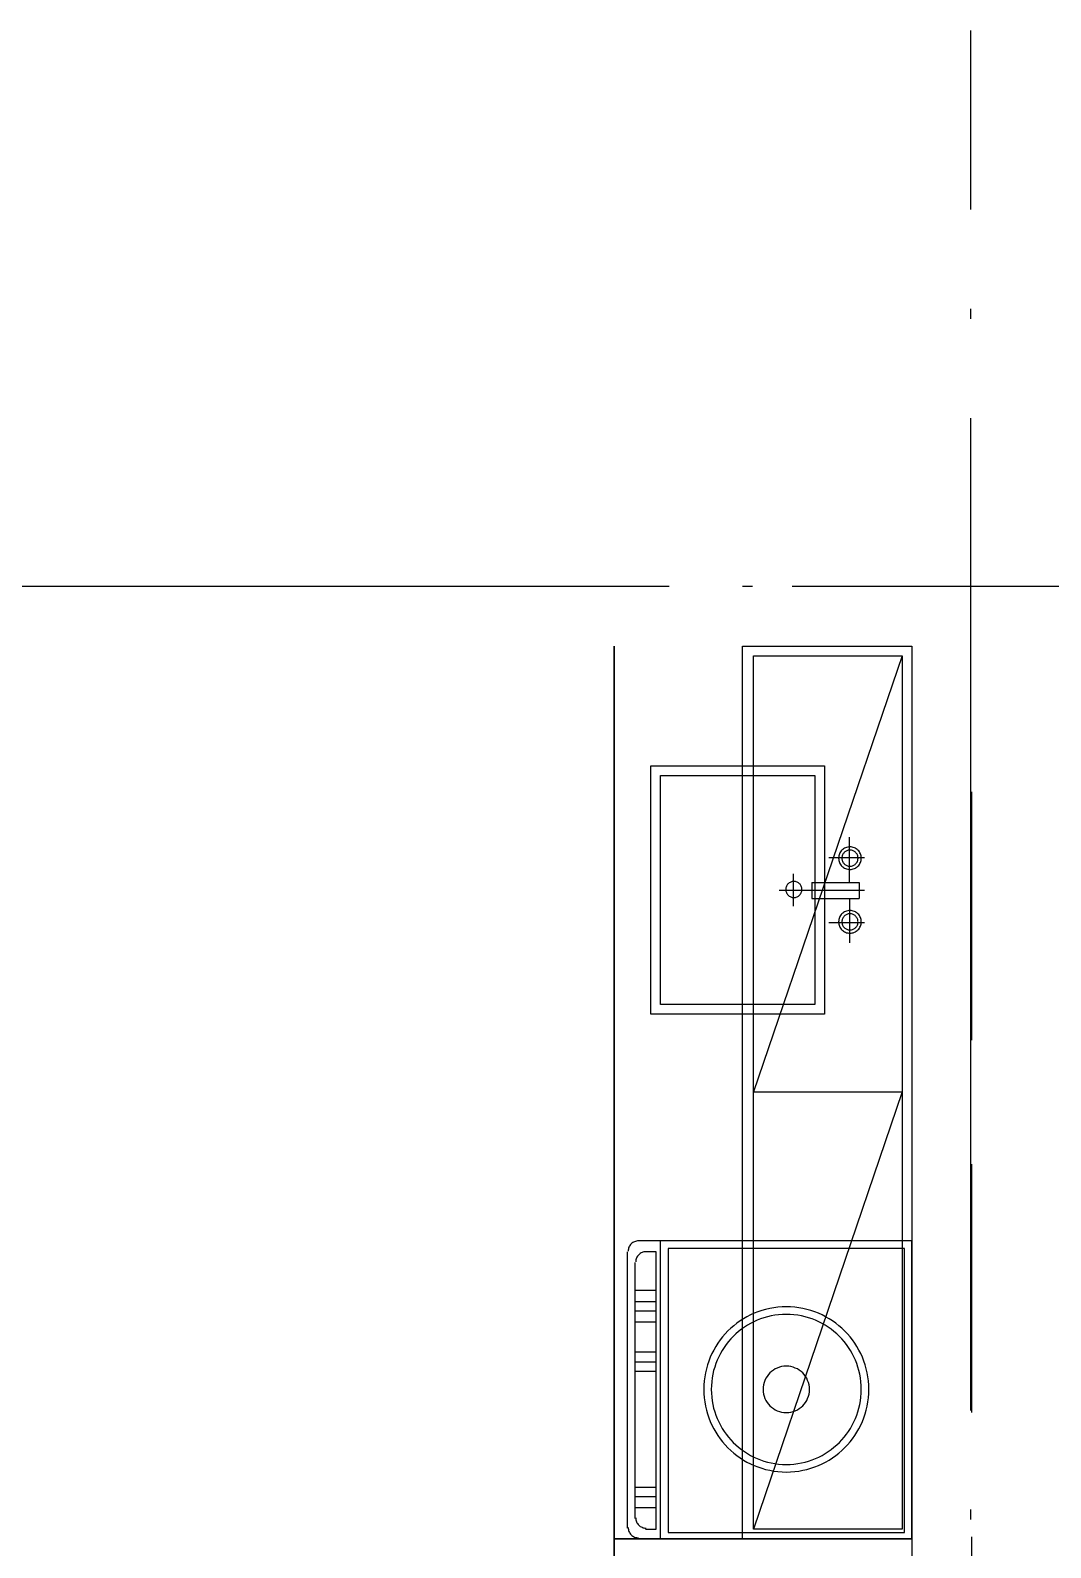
# Model space of a CAD drawing. Header units: millimetres. Extents: x -1120 to 100154, y -9529 to 14223.
# Drawn here: x 49791 to 51849, y 11163 to 14221 of the extents above; entities that cross this region are included whole.
import ezdxf

# ---------------------------------------------------------------- set-up
doc = ezdxf.new("R2010")
doc.units = ezdxf.units.MM
doc.linetypes.add('DOTE', pattern=[2.42, 2, -0.2, 0.02, -0.2])
doc.layers.add('A-DOTE', color=1, linetype='Continuous')
doc.layers.add('A-立面看线', color=7, linetype='Continuous')

msp = doc.modelspace()

# ---------------------------------------------------------------- linework, layer by layer
at = {"layer": 'A-DOTE', "linetype": 'DOTE', "ltscale": 1000}
for p, q in [((51687.6, 9019.9), (51687.6, 14221.2)), ((41767.6, 13101), (57008.7, 13101))]:
    msp.add_line(p, q, dxfattribs=at)
at = {"layer": 'A-立面看线'}
for points in [[(50328.8, 13100.1), (49828.3, 13100.1)], [(51079.5, 13100.1), (50579, 13100.1)], [(51828.1, 13100.1), (51327.6, 13100.1)], [(50968.5, 12980.4), (50968.5, 11180.8)], [(51569.1, 11180.8), (50968.5, 11180.8), (50968.5, 12980.4)], [(51227.5, 12980.4), (51569.1, 12980.4), (51569.1, 11180.8), (51227.5, 11180.8), (51227.5, 12980.4)], [(51227.5, 12980.4), (51569.1, 12980.4), (51569.1, 11180.8), (51227.5, 11180.8), (51227.5, 12980.4)], [(51249.2, 12960.8), (51549.5, 12960.8), (51549.5, 11200.4), (51249.2, 11200.4), (51249.2, 12960.8)], [(51249.2, 12960.8), (51549.5, 12960.8), (51549.5, 11200.4), (51249.2, 11200.4), (51249.2, 12960.8)], [(51549.5, 12960.8), (51249.2, 12081.7), (51549.5, 12081.7), (51249.2, 11200.4)], [(51549.5, 12960.8), (51249.2, 12081.7), (51549.5, 12081.7), (51249.2, 11200.4)], [(51042.5, 12238.4), (51042.5, 12738.9)], [(51042.5, 12738.9), (51392.9, 12738.9)], [(51042.5, 12238.4), (51042.5, 12738.9)], [(51042.5, 12738.9), (51392.9, 12738.9)], [(51392.9, 12738.9), (51392.9, 12238.4)], [(51392.9, 12738.9), (51392.9, 12238.4)], [(51062.1, 12258), (51062.1, 12719.3)], [(51062.1, 12719.3), (51373.3, 12719.3)], [(51062.1, 12258), (51062.1, 12719.3)], [(51062.1, 12719.3), (51373.3, 12719.3)], [(51373.3, 12719.3), (51373.3, 12258)], [(51373.3, 12719.3), (51373.3, 12258)], [(51688.8, 12686.6), (51688.8, 12186.1)], [(51688.8, 12686.6), (51688.8, 12186.1)], [(51444, 12575.7), (51441.7, 12575.5), (51439.4, 12575.2), (51437.2, 12574.6), (51435.1, 12573.9), (51433.1, 12572.9), (51431.2, 12571.8), (51429.5, 12570.4), (51427.9, 12569), (51426.4, 12567.3), (51425.1, 12565.6), (51423.9, 12563.7), (51423, 12561.7), (51422.2, 12559.6), (51421.6, 12557.4), (51421.3, 12555.1), (51421.2, 12552.8), (51421.3, 12550.5), (51421.6, 12548.2), (51422.2, 12546), (51423, 12543.9), (51423.9, 12541.9), (51425.1, 12540), (51426.4, 12538.3), (51427.9, 12536.7), (51429.5, 12535.2), (51431.2, 12533.9), (51433.1, 12532.7), (51435.1, 12531.8), (51437.2, 12531), (51439.4, 12530.4), (51441.7, 12530.1), (51444, 12530), (51446.3, 12530.1), (51448.6, 12530.4), (51450.8, 12531), (51452.9, 12531.8), (51454.9, 12532.7), (51456.8, 12533.9), (51458.5, 12535.2), (51460.2, 12536.7), (51461.6, 12538.3), (51463, 12540), (51464.1, 12541.9), (51465.1, 12543.9), (51465.8, 12546), (51466.4, 12548.2), (51466.7, 12550.5), (51466.9, 12552.8), (51466.7, 12555.1), (51466.4, 12557.4), (51465.8, 12559.6), (51465.1, 12561.7), (51464.1, 12563.7), (51463, 12565.6), (51461.6, 12567.3), (51460.2, 12569), (51458.5, 12570.4), (51456.8, 12571.8), (51454.9, 12572.9), (51452.9, 12573.9), (51450.8, 12574.6), (51448.6, 12575.2), (51446.3, 12575.5), (51444, 12575.7)], [(51444, 12575.7), (51441.7, 12575.5), (51439.4, 12575.2), (51437.2, 12574.6), (51435.1, 12573.9), (51433.1, 12572.9), (51431.2, 12571.8), (51429.5, 12570.4), (51427.9, 12569), (51426.4, 12567.3), (51425.1, 12565.6), (51423.9, 12563.7), (51423, 12561.7), (51422.2, 12559.6), (51421.6, 12557.4), (51421.3, 12555.1), (51421.2, 12552.8), (51421.3, 12550.5), (51421.6, 12548.2), (51422.2, 12546), (51423, 12543.9), (51423.9, 12541.9), (51425.1, 12540), (51426.4, 12538.3), (51427.9, 12536.7), (51429.5, 12535.2), (51431.2, 12533.9), (51433.1, 12532.7), (51435.1, 12531.8), (51437.2, 12531), (51439.4, 12530.4), (51441.7, 12530.1), (51444, 12530), (51446.3, 12530.1), (51448.6, 12530.4), (51450.8, 12531), (51452.9, 12531.8), (51454.9, 12532.7), (51456.8, 12533.9), (51458.5, 12535.2), (51460.2, 12536.7), (51461.6, 12538.3), (51463, 12540), (51464.1, 12541.9), (51465.1, 12543.9), (51465.8, 12546), (51466.4, 12548.2), (51466.7, 12550.5), (51466.9, 12552.8), (51466.7, 12555.1), (51466.4, 12557.4), (51465.8, 12559.6), (51465.1, 12561.7), (51464.1, 12563.7), (51463, 12565.6), (51461.6, 12567.3), (51460.2, 12569), (51458.5, 12570.4), (51456.8, 12571.8), (51454.9, 12572.9), (51452.9, 12573.9), (51450.8, 12574.6), (51448.6, 12575.2), (51446.3, 12575.5), (51444, 12575.7)], [(51444, 12569.1), (51442.3, 12569), (51440.7, 12568.8), (51439.2, 12568.4), (51437.7, 12567.9), (51436.2, 12567.2), (51434.9, 12566.3), (51433.6, 12565.4), (51432.5, 12564.4), (51431.4, 12563.2), (51430.5, 12561.9), (51429.7, 12560.6), (51429, 12559.2), (51428.4, 12557.7), (51428, 12556.1), (51427.8, 12554.5), (51427.7, 12552.8), (51427.8, 12551.1), (51428, 12549.5), (51428.4, 12548), (51429, 12546.5), (51429.7, 12545), (51430.5, 12543.7), (51431.4, 12542.4), (51432.5, 12541.3), (51433.6, 12540.2), (51434.9, 12539.3), (51436.2, 12538.5), (51437.7, 12537.8), (51439.2, 12537.2), (51440.7, 12536.8), (51442.3, 12536.6), (51444, 12536.5), (51445.7, 12536.6), (51447.3, 12536.8), (51448.9, 12537.2), (51450.4, 12537.8), (51451.8, 12538.5), (51453.1, 12539.3), (51454.4, 12540.2), (51455.5, 12541.3), (51456.6, 12542.4), (51457.5, 12543.7), (51458.4, 12545), (51459, 12546.5), (51459.6, 12548), (51460, 12549.5), (51460.2, 12551.1), (51460.3, 12552.8), (51460.2, 12554.5), (51460, 12556.1), (51459.6, 12557.7), (51459, 12559.2), (51458.4, 12560.6), (51457.5, 12561.9), (51456.6, 12563.2), (51455.5, 12564.4), (51454.4, 12565.4), (51453.1, 12566.3), (51451.8, 12567.2), (51450.4, 12567.9), (51448.9, 12568.4), (51447.3, 12568.8), (51445.7, 12569), (51444, 12569.1)], [(51444, 12569.1), (51442.3, 12569), (51440.7, 12568.8), (51439.2, 12568.4), (51437.7, 12567.9), (51436.2, 12567.2), (51434.9, 12566.3), (51433.6, 12565.4), (51432.5, 12564.4), (51431.4, 12563.2), (51430.5, 12561.9), (51429.7, 12560.6), (51429, 12559.2), (51428.4, 12557.7), (51428, 12556.1), (51427.8, 12554.5), (51427.7, 12552.8), (51427.8, 12551.1), (51428, 12549.5), (51428.4, 12548), (51429, 12546.5), (51429.7, 12545), (51430.5, 12543.7), (51431.4, 12542.4), (51432.5, 12541.3), (51433.6, 12540.2), (51434.9, 12539.3), (51436.2, 12538.5), (51437.7, 12537.8), (51439.2, 12537.2), (51440.7, 12536.8), (51442.3, 12536.6), (51444, 12536.5), (51445.7, 12536.6), (51447.3, 12536.8), (51448.9, 12537.2), (51450.4, 12537.8), (51451.8, 12538.5), (51453.1, 12539.3), (51454.4, 12540.2), (51455.5, 12541.3), (51456.6, 12542.4), (51457.5, 12543.7), (51458.4, 12545), (51459, 12546.5), (51459.6, 12548), (51460, 12549.5), (51460.2, 12551.1), (51460.3, 12552.8), (51460.2, 12554.5), (51460, 12556.1), (51459.6, 12557.7), (51459, 12559.2), (51458.4, 12560.6), (51457.5, 12561.9), (51456.6, 12563.2), (51455.5, 12564.4), (51454.4, 12565.4), (51453.1, 12566.3), (51451.8, 12567.2), (51450.4, 12567.9), (51448.9, 12568.4), (51447.3, 12568.8), (51445.7, 12569), (51444, 12569.1)], [(51442.9, 12503.9), (51442.9, 12595.2)], [(51442.9, 12503.9), (51442.9, 12595.2)], [(51401.6, 12553.9), (51473.4, 12553.9)], [(51401.6, 12553.9), (51473.4, 12553.9)], [(51329.8, 12521.3), (51329.8, 12456)], [(51329.8, 12521.3), (51329.8, 12456)], [(51301.5, 12488.6), (51473.4, 12488.6)], [(51301.5, 12488.6), (51473.4, 12488.6)], [(51330.9, 12506), (51329.2, 12505.9), (51327.6, 12505.7), (51326, 12505.3), (51324.5, 12504.7), (51323.1, 12504.1), (51321.7, 12503.2), (51320.5, 12502.3), (51319.3, 12501.2), (51318.3, 12500.1), (51317.3, 12498.8), (51316.5, 12497.5), (51315.8, 12496.1), (51315.3, 12494.6), (51314.9, 12493), (51314.6, 12491.4), (51314.5, 12489.7), (51314.6, 12488), (51314.9, 12486.4), (51315.3, 12484.9), (51315.8, 12483.4), (51316.5, 12481.9), (51317.3, 12480.6), (51318.3, 12479.3), (51319.3, 12478.2), (51320.5, 12477.1), (51321.7, 12476.2), (51323.1, 12475.4), (51324.5, 12474.7), (51326, 12474.1), (51327.6, 12473.7), (51329.2, 12473.5), (51330.9, 12473.4), (51332.5, 12473.5), (51334.1, 12473.7), (51335.7, 12474.1), (51337.2, 12474.7), (51338.6, 12475.4), (51340, 12476.2), (51341.2, 12477.1), (51342.4, 12478.2), (51343.4, 12479.3), (51344.4, 12480.6), (51345.2, 12481.9), (51345.9, 12483.4), (51346.4, 12484.9), (51346.8, 12486.4), (51347.1, 12488), (51347.2, 12489.7), (51347.1, 12491.4), (51346.8, 12493), (51346.4, 12494.6), (51345.9, 12496.1), (51345.2, 12497.5), (51344.4, 12498.8), (51343.4, 12500.1), (51342.4, 12501.2), (51341.2, 12502.3), (51340, 12503.2), (51338.6, 12504.1), (51337.2, 12504.7), (51335.7, 12505.3), (51334.1, 12505.7), (51332.5, 12505.9), (51330.9, 12506)], [(51330.9, 12506), (51329.2, 12505.9), (51327.6, 12505.7), (51326, 12505.3), (51324.5, 12504.7), (51323.1, 12504.1), (51321.7, 12503.2), (51320.5, 12502.3), (51319.3, 12501.2), (51318.3, 12500.1), (51317.3, 12498.8), (51316.5, 12497.5), (51315.8, 12496.1), (51315.3, 12494.6), (51314.9, 12493), (51314.6, 12491.4), (51314.5, 12489.7), (51314.6, 12488), (51314.9, 12486.4), (51315.3, 12484.9), (51315.8, 12483.4), (51316.5, 12481.9), (51317.3, 12480.6), (51318.3, 12479.3), (51319.3, 12478.2), (51320.5, 12477.1), (51321.7, 12476.2), (51323.1, 12475.4), (51324.5, 12474.7), (51326, 12474.1), (51327.6, 12473.7), (51329.2, 12473.5), (51330.9, 12473.4), (51332.5, 12473.5), (51334.1, 12473.7), (51335.7, 12474.1), (51337.2, 12474.7), (51338.6, 12475.4), (51340, 12476.2), (51341.2, 12477.1), (51342.4, 12478.2), (51343.4, 12479.3), (51344.4, 12480.6), (51345.2, 12481.9), (51345.9, 12483.4), (51346.4, 12484.9), (51346.8, 12486.4), (51347.1, 12488), (51347.2, 12489.7), (51347.1, 12491.4), (51346.8, 12493), (51346.4, 12494.6), (51345.9, 12496.1), (51345.2, 12497.5), (51344.4, 12498.8), (51343.4, 12500.1), (51342.4, 12501.2), (51341.2, 12502.3), (51340, 12503.2), (51338.6, 12504.1), (51337.2, 12504.7), (51335.7, 12505.3), (51334.1, 12505.7), (51332.5, 12505.9), (51330.9, 12506)], [(51366.8, 12503.9), (51366.8, 12471.2)], [(51366.8, 12503.9), (51462.5, 12503.9)], [(51366.8, 12503.9), (51366.8, 12471.2)], [(51366.8, 12503.9), (51462.5, 12503.9)], [(51462.5, 12503.9), (51462.5, 12471.2)], [(51462.5, 12503.9), (51462.5, 12471.2)], [(51366.8, 12471.2), (51462.5, 12471.2)], [(51366.8, 12471.2), (51462.5, 12471.2)], [(51444, 12447.3), (51441.7, 12447.2), (51439.4, 12446.8), (51437.2, 12446.2), (51435.1, 12445.5), (51433.1, 12444.5), (51431.2, 12443.4), (51429.5, 12442.1), (51427.9, 12440.6), (51426.4, 12439), (51425.1, 12437.2), (51423.9, 12435.3), (51423, 12433.3), (51422.2, 12431.2), (51421.6, 12429), (51421.3, 12426.8), (51421.2, 12424.4), (51421.3, 12422.1), (51421.6, 12419.8), (51422.2, 12417.6), (51423, 12415.5), (51423.9, 12413.5), (51425.1, 12411.6), (51426.4, 12409.9), (51427.9, 12408.3), (51429.5, 12406.8), (51431.2, 12405.5), (51433.1, 12404.3), (51435.1, 12403.4), (51437.2, 12402.6), (51439.4, 12402), (51441.7, 12401.7), (51444, 12401.6), (51446.3, 12401.7), (51448.6, 12402), (51450.8, 12402.6), (51452.9, 12403.4), (51454.9, 12404.3), (51456.8, 12405.5), (51458.5, 12406.8), (51460.2, 12408.3), (51461.6, 12409.9), (51463, 12411.6), (51464.1, 12413.5), (51465.1, 12415.5), (51465.8, 12417.6), (51466.4, 12419.8), (51466.7, 12422.1), (51466.9, 12424.4), (51466.7, 12426.8), (51466.4, 12429), (51465.8, 12431.2), (51465.1, 12433.3), (51464.1, 12435.3), (51463, 12437.2), (51461.6, 12439), (51460.2, 12440.6), (51458.5, 12442.1), (51456.8, 12443.4), (51454.9, 12444.5), (51452.9, 12445.5), (51450.8, 12446.2), (51448.6, 12446.8), (51446.3, 12447.2), (51444, 12447.3)], [(51444, 12447.3), (51441.7, 12447.2), (51439.4, 12446.8), (51437.2, 12446.2), (51435.1, 12445.5), (51433.1, 12444.5), (51431.2, 12443.4), (51429.5, 12442.1), (51427.9, 12440.6), (51426.4, 12439), (51425.1, 12437.2), (51423.9, 12435.3), (51423, 12433.3), (51422.2, 12431.2), (51421.6, 12429), (51421.3, 12426.8), (51421.2, 12424.4), (51421.3, 12422.1), (51421.6, 12419.8), (51422.2, 12417.6), (51423, 12415.5), (51423.9, 12413.5), (51425.1, 12411.6), (51426.4, 12409.9), (51427.9, 12408.3), (51429.5, 12406.8), (51431.2, 12405.5), (51433.1, 12404.3), (51435.1, 12403.4), (51437.2, 12402.6), (51439.4, 12402), (51441.7, 12401.7), (51444, 12401.6), (51446.3, 12401.7), (51448.6, 12402), (51450.8, 12402.6), (51452.9, 12403.4), (51454.9, 12404.3), (51456.8, 12405.5), (51458.5, 12406.8), (51460.2, 12408.3), (51461.6, 12409.9), (51463, 12411.6), (51464.1, 12413.5), (51465.1, 12415.5), (51465.8, 12417.6), (51466.4, 12419.8), (51466.7, 12422.1), (51466.9, 12424.4), (51466.7, 12426.8), (51466.4, 12429), (51465.8, 12431.2), (51465.1, 12433.3), (51464.1, 12435.3), (51463, 12437.2), (51461.6, 12439), (51460.2, 12440.6), (51458.5, 12442.1), (51456.8, 12443.4), (51454.9, 12444.5), (51452.9, 12445.5), (51450.8, 12446.2), (51448.6, 12446.8), (51446.3, 12447.2), (51444, 12447.3)], [(51442.9, 12471.2), (51442.9, 12382)], [(51442.9, 12471.2), (51442.9, 12382)], [(51401.6, 12423.3), (51473.4, 12423.3)], [(51401.6, 12423.3), (51473.4, 12423.3)], [(51444, 12440.7), (51442.3, 12440.7), (51440.7, 12440.4), (51439.2, 12440), (51437.7, 12439.5), (51436.2, 12438.8), (51434.9, 12438), (51433.6, 12437), (51432.5, 12436), (51431.4, 12434.8), (51430.5, 12433.5), (51429.7, 12432.2), (51429, 12430.8), (51428.4, 12429.3), (51428, 12427.7), (51427.8, 12426.1), (51427.7, 12424.4), (51427.8, 12422.8), (51428, 12421.1), (51428.4, 12419.6), (51429, 12418.1), (51429.7, 12416.6), (51430.5, 12415.3), (51431.4, 12414), (51432.5, 12412.9), (51433.6, 12411.8), (51434.9, 12410.9), (51436.2, 12410.1), (51437.7, 12409.4), (51439.2, 12408.8), (51440.7, 12408.4), (51442.3, 12408.2), (51444, 12408.1), (51445.7, 12408.2), (51447.3, 12408.4), (51448.9, 12408.8), (51450.4, 12409.4), (51451.8, 12410.1), (51453.1, 12410.9), (51454.4, 12411.8), (51455.5, 12412.9), (51456.6, 12414), (51457.5, 12415.3), (51458.4, 12416.6), (51459, 12418.1), (51459.6, 12419.6), (51460, 12421.1), (51460.2, 12422.8), (51460.3, 12424.4), (51460.2, 12426.1), (51460, 12427.7), (51459.6, 12429.3), (51459, 12430.8), (51458.4, 12432.2), (51457.5, 12433.5), (51456.6, 12434.8), (51455.5, 12436), (51454.4, 12437), (51453.1, 12438), (51451.8, 12438.8), (51450.4, 12439.5), (51448.9, 12440), (51447.3, 12440.4), (51445.7, 12440.7), (51444, 12440.7)], [(51444, 12440.7), (51442.3, 12440.7), (51440.7, 12440.4), (51439.2, 12440), (51437.7, 12439.5), (51436.2, 12438.8), (51434.9, 12438), (51433.6, 12437), (51432.5, 12436), (51431.4, 12434.8), (51430.5, 12433.5), (51429.7, 12432.2), (51429, 12430.8), (51428.4, 12429.3), (51428, 12427.7), (51427.8, 12426.1), (51427.7, 12424.4), (51427.8, 12422.8), (51428, 12421.1), (51428.4, 12419.6), (51429, 12418.1), (51429.7, 12416.6), (51430.5, 12415.3), (51431.4, 12414), (51432.5, 12412.9), (51433.6, 12411.8), (51434.9, 12410.9), (51436.2, 12410.1), (51437.7, 12409.4), (51439.2, 12408.8), (51440.7, 12408.4), (51442.3, 12408.2), (51444, 12408.1), (51445.7, 12408.2), (51447.3, 12408.4), (51448.9, 12408.8), (51450.4, 12409.4), (51451.8, 12410.1), (51453.1, 12410.9), (51454.4, 12411.8), (51455.5, 12412.9), (51456.6, 12414), (51457.5, 12415.3), (51458.4, 12416.6), (51459, 12418.1), (51459.6, 12419.6), (51460, 12421.1), (51460.2, 12422.8), (51460.3, 12424.4), (51460.2, 12426.1), (51460, 12427.7), (51459.6, 12429.3), (51459, 12430.8), (51458.4, 12432.2), (51457.5, 12433.5), (51456.6, 12434.8), (51455.5, 12436), (51454.4, 12437), (51453.1, 12438), (51451.8, 12438.8), (51450.4, 12439.5), (51448.9, 12440), (51447.3, 12440.4), (51445.7, 12440.7), (51444, 12440.7)], [(51392.9, 12238.4), (51042.5, 12238.4)], [(51392.9, 12238.4), (51042.5, 12238.4)], [(51373.3, 12258), (51062.1, 12258)], [(51373.3, 12258), (51062.1, 12258)], [(51688.8, 11935.9), (51688.8, 11435.4)], [(51688.8, 11935.9), (51688.8, 11435.4)], [(51017.5, 11781.4), (51015.4, 11781.3), (51013.3, 11781), (51011.3, 11780.5), (51009.4, 11779.8), (51007.6, 11778.9), (51005.9, 11777.9), (51004.3, 11776.7), (51002.9, 11775.3), (51001.5, 11773.9), (51000.4, 11772.3), (50999.3, 11770.6), (50998.4, 11768.8), (50997.7, 11766.9), (50997.2, 11764.9), (50996.9, 11762.8), (50996.8, 11760.7)], [(51062.1, 11180.8), (51062.1, 11781.4), (51016.4, 11781.4)], [(51569.1, 11781.4), (51062.1, 11781.4)], [(51062.1, 11180.8), (51569.1, 11180.8), (51569.1, 11781.4)], [(50994.6, 11759.6), (50994.6, 11202.5)], [(51032.7, 11759.6), (51030.6, 11759.5), (51028.6, 11759.2), (51026.6, 11758.7), (51024.7, 11758), (51022.9, 11757.1), (51021.2, 11756.1), (51019.6, 11754.9), (51018.1, 11753.6), (51016.8, 11752.1), (51015.6, 11750.5), (51014.5, 11748.8), (51013.7, 11747), (51013, 11745.1), (51012.5, 11743.1), (51012.2, 11741.1), (51012.1, 11739)], [(51053.4, 11200.4), (51053.4, 11759.6), (51031.6, 11759.6)], [(51553.9, 11766.2), (51077.3, 11766.2), (51077.3, 11193.8), (51553.9, 11193.8), (51553.9, 11766.2)], [(51009.9, 11737.9), (51009.9, 11222.1)], [(51053.4, 11681.3), (51009.9, 11681.3), (51009.9, 11659.5), (51053.4, 11659.5), (51053.4, 11681.3)], [(51053.4, 11639.9), (51009.9, 11639.9), (51009.9, 11618.2), (51053.4, 11618.2), (51053.4, 11639.9)], [(51315.6, 11648.6), (51307.1, 11648.4), (51298.6, 11647.8), (51290.3, 11646.7), (51282.1, 11645.3), (51274, 11643.4), (51266.1, 11641.2), (51258.4, 11638.5), (51250.8, 11635.6), (51243.4, 11632.2), (51236.3, 11628.6), (51229.3, 11624.5), (51222.5, 11620.2), (51216, 11615.6), (51209.7, 11610.6), (51203.7, 11605.4), (51197.9, 11599.9), (51192.4, 11594.1), (51187.2, 11588.1), (51182.2, 11581.8), (51177.6, 11575.2), (51173.2, 11568.5), (51169.2, 11561.5), (51165.6, 11554.3), (51162.2, 11547), (51159.2, 11539.4), (51156.6, 11531.7), (51154.4, 11523.8), (51152.5, 11515.7), (51151.1, 11507.5), (51150, 11499.2), (51149.4, 11490.7), (51149.1, 11482.2), (51149.4, 11473.6), (51150, 11465.2), (51151.1, 11456.8), (51152.5, 11448.6), (51154.4, 11440.6), (51156.6, 11432.7), (51159.2, 11424.9), (51162.2, 11417.4), (51165.6, 11410), (51169.2, 11402.8), (51173.2, 11395.9), (51177.6, 11389.1), (51182.2, 11382.6), (51187.2, 11376.3), (51192.4, 11370.2), (51197.9, 11364.5), (51203.7, 11358.9), (51209.7, 11353.7), (51216, 11348.8), (51222.5, 11344.1), (51229.3, 11339.8), (51236.3, 11335.8), (51243.4, 11332.1), (51250.8, 11328.8), (51258.4, 11325.8), (51266.1, 11323.2), (51274, 11320.9), (51282.1, 11319.1), (51290.3, 11317.6), (51298.6, 11316.6), (51307.1, 11315.9), (51315.6, 11315.7), (51324.2, 11315.9), (51332.6, 11316.6), (51341, 11317.6), (51349.2, 11319.1), (51357.2, 11320.9), (51365.1, 11323.2), (51372.9, 11325.8), (51380.4, 11328.8), (51387.8, 11332.1), (51395, 11335.8), (51401.9, 11339.8), (51408.7, 11344.1), (51415.2, 11348.8), (51421.5, 11353.7), (51427.5, 11358.9), (51433.3, 11364.5), (51438.8, 11370.2), (51444.1, 11376.3), (51449, 11382.6), (51453.7, 11389.1), (51458, 11395.9), (51462, 11402.8), (51465.7, 11410), (51469, 11417.4), (51472, 11424.9), (51474.6, 11432.7), (51476.8, 11440.6), (51478.7, 11448.6), (51480.2, 11456.8), (51481.2, 11465.2), (51481.9, 11473.6), (51482.1, 11482.2), (51481.9, 11490.7), (51481.2, 11499.2), (51480.2, 11507.5), (51478.7, 11515.7), (51476.8, 11523.8), (51474.6, 11531.7), (51472, 11539.4), (51469, 11547), (51465.7, 11554.3), (51462, 11561.5), (51458, 11568.5), (51453.7, 11575.2), (51449, 11581.8), (51444.1, 11588.1), (51438.8, 11594.1), (51433.3, 11599.9), (51427.5, 11605.4), (51421.5, 11610.6), (51415.2, 11615.6), (51408.7, 11620.2), (51401.9, 11624.5), (51395, 11628.6), (51387.8, 11632.2), (51380.4, 11635.6), (51372.9, 11638.5), (51365.1, 11641.2), (51357.2, 11643.4), (51349.2, 11645.3), (51341, 11646.7), (51332.6, 11647.8), (51324.2, 11648.4), (51315.6, 11648.6)], [(51315.6, 11633.4), (51307.8, 11633.2), (51300.2, 11632.6), (51292.6, 11631.7), (51285.1, 11630.3), (51277.8, 11628.7), (51270.6, 11626.6), (51263.6, 11624.2), (51256.7, 11621.5), (51250, 11618.5), (51243.5, 11615.2), (51237.2, 11611.5), (51231.1, 11607.6), (51225.1, 11603.4), (51219.4, 11598.9), (51213.9, 11594.1), (51208.7, 11589.1), (51203.7, 11583.9), (51198.9, 11578.4), (51194.4, 11572.7), (51190.2, 11566.7), (51186.3, 11560.6), (51182.6, 11554.3), (51179.3, 11547.7), (51176.3, 11541), (51173.6, 11534.2), (51171.2, 11527.1), (51169.1, 11520), (51167.5, 11512.7), (51166.1, 11505.2), (51165.2, 11497.6), (51164.6, 11490), (51164.4, 11482.2), (51164.6, 11474.4), (51165.2, 11466.7), (51166.1, 11459.1), (51167.5, 11451.7), (51169.1, 11444.4), (51171.2, 11437.2), (51173.6, 11430.2), (51176.3, 11423.3), (51179.3, 11416.6), (51182.6, 11410.1), (51186.3, 11403.7), (51190.2, 11397.6), (51194.4, 11391.7), (51198.9, 11386), (51203.7, 11380.5), (51208.7, 11375.2), (51213.9, 11370.2), (51219.4, 11365.5), (51225.1, 11361), (51231.1, 11356.8), (51237.2, 11352.8), (51243.5, 11349.2), (51250, 11345.8), (51256.7, 11342.8), (51263.6, 11340.1), (51270.6, 11337.7), (51277.8, 11335.7), (51285.1, 11334), (51292.6, 11332.7), (51300.2, 11331.7), (51307.8, 11331.1), (51315.6, 11330.9), (51323.4, 11331.1), (51331.1, 11331.7), (51338.6, 11332.7), (51346.1, 11334), (51353.4, 11335.7), (51360.6, 11337.7), (51367.6, 11340.1), (51374.5, 11342.8), (51381.2, 11345.8), (51387.7, 11349.2), (51394, 11352.8), (51400.2, 11356.8), (51406.1, 11361), (51411.8, 11365.5), (51417.3, 11370.2), (51422.6, 11375.2), (51427.6, 11380.5), (51432.3, 11386), (51436.8, 11391.7), (51441, 11397.6), (51445, 11403.7), (51448.6, 11410.1), (51451.9, 11416.6), (51455, 11423.3), (51457.7, 11430.2), (51460.1, 11437.2), (51462.1, 11444.4), (51463.8, 11451.7), (51465.1, 11459.1), (51466.1, 11466.7), (51466.7, 11474.4), (51466.9, 11482.2), (51466.7, 11490), (51466.1, 11497.6), (51465.1, 11505.2), (51463.8, 11512.7), (51462.1, 11520), (51460.1, 11527.1), (51457.7, 11534.2), (51455, 11541), (51451.9, 11547.7), (51448.6, 11554.3), (51445, 11560.6), (51441, 11566.7), (51436.8, 11572.7), (51432.3, 11578.4), (51427.6, 11583.9), (51422.6, 11589.1), (51417.3, 11594.1), (51411.8, 11598.9), (51406.1, 11603.4), (51400.2, 11607.6), (51394, 11611.5), (51387.7, 11615.2), (51381.2, 11618.5), (51374.5, 11621.5), (51367.6, 11624.2), (51360.6, 11626.6), (51353.4, 11628.7), (51346.1, 11630.3), (51338.6, 11631.7), (51331.1, 11632.6), (51323.4, 11633.2), (51315.6, 11633.4)], [(51053.4, 11557.2), (51009.9, 11557.2), (51009.9, 11537.7), (51053.4, 11537.7), (51053.4, 11557.2)], [(51315.6, 11529), (51310.8, 11528.7), (51306.2, 11528), (51301.7, 11526.9), (51297.4, 11525.3), (51293.3, 11523.3), (51289.5, 11521), (51285.9, 11518.3), (51282.5, 11515.3), (51279.5, 11511.9), (51276.8, 11508.3), (51274.5, 11504.5), (51272.5, 11500.4), (51270.9, 11496.1), (51269.8, 11491.6), (51269.1, 11487), (51268.8, 11482.2), (51269.1, 11477.4), (51269.8, 11472.7), (51270.9, 11468.3), (51272.5, 11464), (51274.5, 11459.9), (51276.8, 11456), (51279.5, 11452.4), (51282.5, 11449.1), (51285.9, 11446.1), (51289.5, 11443.4), (51293.3, 11441), (51297.4, 11439.1), (51301.7, 11437.5), (51306.2, 11436.3), (51310.8, 11435.6), (51315.6, 11435.4), (51320.4, 11435.6), (51325, 11436.3), (51329.5, 11437.5), (51333.8, 11439.1), (51337.9, 11441), (51341.8, 11443.4), (51345.4, 11446.1), (51348.7, 11449.1), (51351.7, 11452.4), (51354.4, 11456), (51356.8, 11459.9), (51358.7, 11464), (51360.3, 11468.3), (51361.5, 11472.7), (51362.2, 11477.4), (51362.4, 11482.2), (51362.2, 11487), (51361.5, 11491.6), (51360.3, 11496.1), (51358.7, 11500.4), (51356.8, 11504.5), (51354.4, 11508.3), (51351.7, 11511.9), (51348.7, 11515.3), (51345.4, 11518.3), (51341.8, 11521), (51337.9, 11523.3), (51333.8, 11525.3), (51329.5, 11526.9), (51325, 11528), (51320.4, 11528.7), (51315.6, 11529)], [(51053.4, 11518.1), (51009.9, 11518.1), (51009.9, 11285.2), (51053.4, 11285.2), (51053.4, 11518.1)], [(51053.4, 11265.7), (51009.9, 11265.7), (51009.9, 11243.9), (51053.4, 11243.9), (51053.4, 11265.7)], [(51012.1, 11223.2), (51012.2, 11221.1), (51012.5, 11219.1), (51013, 11217.1), (51013.7, 11215.2), (51014.5, 11213.4), (51015.6, 11211.7), (51016.8, 11210.1), (51018.1, 11208.6), (51019.6, 11207.3), (51021.2, 11206.1), (51022.9, 11205), (51024.7, 11204.2), (51026.6, 11203.5), (51028.6, 11203), (51030.6, 11202.7), (51032.7, 11202.5)], [(50996.8, 11203.6), (50996.9, 11201.5), (50997.2, 11199.5), (50997.7, 11197.5), (50998.4, 11195.6), (50999.3, 11193.8), (51000.4, 11192.1), (51001.5, 11190.5), (51002.9, 11189), (51004.3, 11187.7), (51005.9, 11186.5), (51007.6, 11185.5), (51009.4, 11184.6), (51011.3, 11183.9), (51013.3, 11183.4), (51015.4, 11183.1), (51017.5, 11183)], [(51031.6, 11200.4), (51053.4, 11200.4)], [(51569.1, 11180.8), (50968.5, 11180.8)], [(50968.5, 11180.8), (50968.5, 9139.6)], [(50968.5, 11180.8), (50968.5, 9139.6)], [(51569.1, 9139.6), (50968.5, 9139.6), (50968.5, 11180.8), (51569.1, 11180.8), (51569.1, 9139.6)], [(51569.1, 9139.6), (50968.5, 9139.6), (50968.5, 11180.8), (51569.1, 11180.8), (51569.1, 9139.6)], [(51016.4, 11180.8), (51062.1, 11180.8)], [(51688.8, 11185.1), (51688.8, 10684.6)], [(51688.8, 11185.1), (51688.8, 10684.6)]]:
    msp.add_lwpolyline(points, dxfattribs=at)

doc.saveas('drawing.dxf')
